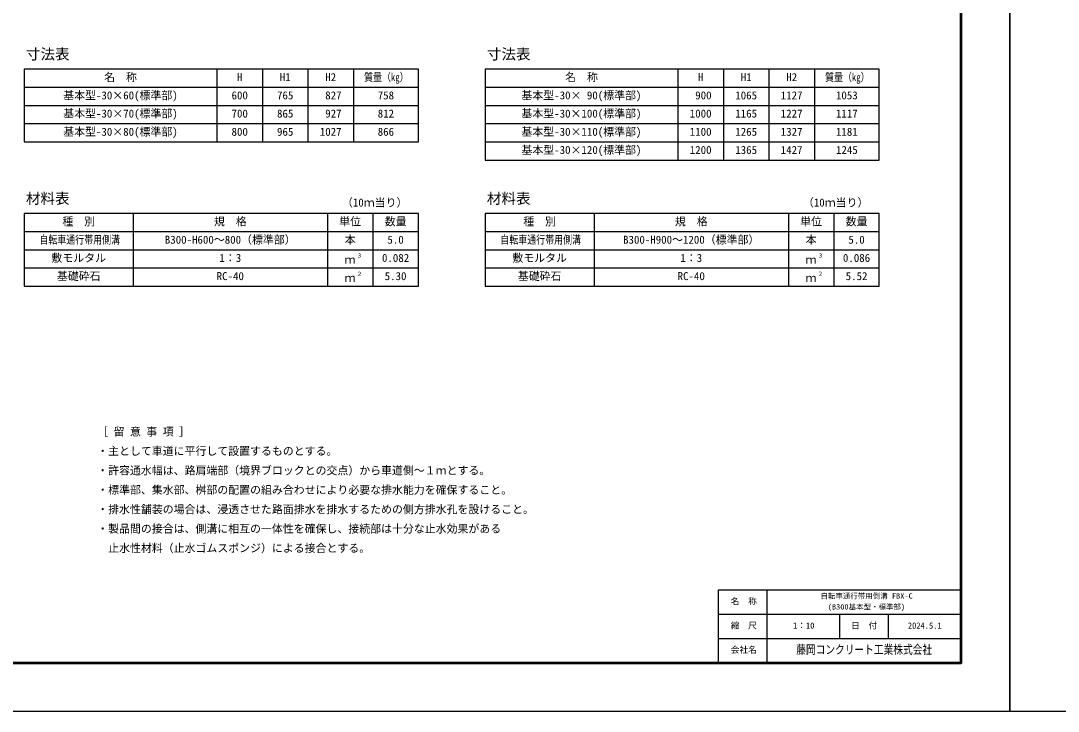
# Model space of a CAD drawing. Units: millimetres, scale not verified. Extents: x -12600 to 12600, y -5940 to 5940.
# Drawn here: x -8276 to -4000, y -5940 to -3095 of the extents above; entities that cross this region are included whole.
import ezdxf
from ezdxf.enums import TextEntityAlignment as Align

# ---------------------------------------------------------------- set-up
doc = ezdxf.new("R2010")
doc.units = ezdxf.units.MM
doc.header["$LTSCALE"] = 40
for name, color, linetype, lineweight in [('0-1_Defpoints', 5, 'Continuous', 25), ('0-3_HYO', 3, 'Continuous', 25), ('0-4_HYO2', 4, 'Continuous', 25), ('0-7_TXT', 7, 'Continuous', 25), ('0-8_WAKU', 3, 'Continuous', 25), ('0-9_WAKU-LINE', 7, 'Continuous', 25)]:
    doc.layers.add(name, color=color, linetype=linetype, lineweight=lineweight)
doc.layers.add('0-A_WAKU-TXT', color=7, linetype='Continuous')
doc.styles.add('ＭＳ ゴシック', font='')
doc.styles.get('ＭＳ ゴシック').set_extended_font_data('MS Gothic')

msp = doc.modelspace()

# ---------------------------------------------------------------- linework, layer by layer
at = {"layer": '0-1_Defpoints'}
for points in [[(-4200, -5940), (12600, -5940), (12600, 5940), (-4200, 5940)], [(-12600, -5940), (-4200, -5940), (-4200, 0), (-12600, 0)]]:
    msp.add_lwpolyline(points, close=True, dxfattribs=at)
at = {"layer": '0-3_HYO'}
for p, q in [((-7467.5, -3293.87), (-7467.5, -3593.87)), ((-7280, -3293.87), (-7280, -3593.87)), ((-7092.5, -3293.87), (-7092.5, -3593.87)), ((-6905, -3293.87), (-6905, -3593.87)), ((-5567.5, -3293.87), (-5567.5, -3668.87)), ((-5380, -3293.87), (-5380, -3668.87)), ((-5192.5, -3293.87), (-5192.5, -3668.87)), ((-5005, -3293.87), (-5005, -3668.87)), ((-8262.5, -3368.87), (-6637.5, -3368.87)), ((-6362.5, -3368.87), (-4737.5, -3368.87)), ((-7812.5, -3888.65), (-7812.5, -4188.65)), ((-7012.5, -3888.65), (-7012.5, -4188.65)), ((-6825, -3888.65), (-6825, -4188.65)), ((-5912.5, -3888.65), (-5912.5, -4188.65)), ((-5112.5, -3888.65), (-5112.5, -4188.65)), ((-4925, -3888.65), (-4925, -4188.65)), ((-8262.5, -3963.65), (-6637.5, -3963.65)), ((-6362.5, -3963.65), (-4737.5, -3963.65))]:
    msp.add_line(p, q, dxfattribs=at)
for points in [[(-8262.5, -3593.87), (-6637.5, -3593.87), (-6637.5, -3293.87), (-8262.5, -3293.87)], [(-6362.5, -3668.87), (-4737.5, -3668.87), (-4737.5, -3293.87), (-6362.5, -3293.87)], [(-8262.5, -4188.65), (-6637.5, -4188.65), (-6637.5, -3888.65), (-8262.5, -3888.65)], [(-6362.5, -4188.65), (-4737.5, -4188.65), (-4737.5, -3888.65), (-6362.5, -3888.65)]]:
    msp.add_lwpolyline(points, close=True, dxfattribs=at)
at = {"layer": '0-4_HYO2'}
for p, q in [((-8262.5, -3443.87), (-6637.5, -3443.87)), ((-6362.5, -3443.87), (-4737.5, -3443.87)), ((-8262.5, -3518.87), (-6637.5, -3518.87)), ((-6362.5, -3518.87), (-4737.5, -3518.87)), ((-6362.5, -3593.87), (-4737.5, -3593.87)), ((-8262.5, -4038.65), (-6637.5, -4038.65)), ((-6362.5, -4038.65), (-4737.5, -4038.65)), ((-8262.5, -4113.65), (-6637.5, -4113.65)), ((-6362.5, -4113.65), (-4737.5, -4113.65))]:
    msp.add_line(p, q, dxfattribs=at)
at = {"layer": '0-8_WAKU'}
for p, q in [((-5400, -5440), (-4400, -5440)), ((-5400, -5740), (-5400, -5440))]:
    msp.add_line(p, q, dxfattribs=at)
at = {"layer": '0-8_WAKU', "lineweight": 50}
msp.add_lwpolyline([(-12400, -5740), (-4400, -5740), (-4400, -200), (-12400, -200)], close=True, dxfattribs=at)
at = {"layer": '0-9_WAKU-LINE'}
for p, q in [((-5200, -5740), (-5200, -5440)), ((-5400, -5540), (-4400, -5540)), ((-4900, -5640), (-4900, -5540)), ((-4700, -5640), (-4700, -5540)), ((-5400, -5640), (-4400, -5640))]:
    msp.add_line(p, q, dxfattribs=at)

# ---------------------------------------------------------------- texts
at = {"layer": '0-7_TXT', "style": 'ＭＳ ゴシック'}
for s, height, p in [('寸法表', 43.99, (-8255, -3267.62)), ('寸法表', 43.99, (-6355, -3267.62)), ('名\u3000称', 32.99, (-7932.5, -3353.87)), ('H', 32.99, (-7385, -3353.87)), ('H1', 32.99, (-7208.75, -3353.87)), ('H2', 32.99, (-7021.25, -3353.87)), ('名\u3000称', 32.99, (-6032.5, -3353.87)), ('H', 32.99, (-5485, -3353.87)), ('H1', 32.99, (-5308.75, -3353.87)), ('H2', 32.99, (-5121.25, -3353.87)), ('基本型-30×60(標準部)', 32.99, (-8101.25, -3428.87)), ('600', 32.99, (-7407.5, -3428.87)), ('765', 32.99, (-7220, -3428.87)), (' 827', 32.99, (-7043.75, -3428.87)), ('758', 32.99, (-6805, -3428.87)), ('基本型-30× 90(標準部)', 32.99, (-6212.5, -3428.87)), (' 900', 32.99, (-5518.75, -3428.87)), ('1065', 32.99, (-5331.25, -3428.87)), ('1127', 32.99, (-5143.75, -3428.87)), ('1053', 32.99, (-4916.25, -3428.87)), ('基本型-30×70(標準部)', 32.99, (-8101.25, -3503.87)), ('700', 32.99, (-7407.5, -3503.87)), ('865', 32.99, (-7220, -3503.87)), (' 927', 32.99, (-7043.75, -3503.87)), ('812', 32.99, (-6805, -3503.87)), ('基本型-30×100(標準部)', 32.99, (-6212.5, -3503.87)), ('1000', 32.99, (-5518.75, -3503.87)), ('1165', 32.99, (-5331.25, -3503.87)), ('1227', 32.99, (-5143.75, -3503.87)), ('1117', 32.99, (-4916.25, -3503.87)), ('基本型-30×80(標準部)', 32.99, (-8101.25, -3578.87)), ('800', 32.99, (-7407.5, -3578.87)), ('965', 32.99, (-7220, -3578.87)), ('1027', 32.99, (-7043.75, -3578.87)), ('866', 32.99, (-6805, -3578.87)), ('基本型-30×110(標準部)', 32.99, (-6212.5, -3578.87)), ('1100', 32.99, (-5518.75, -3578.87)), ('1265', 32.99, (-5331.25, -3578.87)), ('1327', 32.99, (-5143.75, -3578.87)), ('1181', 32.99, (-4916.25, -3578.87)), ('基本型-30×120(標準部)', 32.99, (-6212.5, -3653.87)), ('1200', 32.99, (-5518.75, -3653.87)), ('1365', 32.99, (-5331.25, -3653.87)), ('1427', 32.99, (-5143.75, -3653.87)), ('1245', 32.99, (-4916.25, -3653.87)), ('材料表', 43.99, (-8255, -3862.4)), ('材料表', 43.99, (-6355, -3862.4)), ('（10ｍ当り）', 32.99, (-6952.5, -3870.65)), ('（10ｍ当り）', 32.99, (-5052.5, -3870.65)), ('種\u3000別', 32.99, (-8105, -3948.65)), ('規\u3000格', 32.99, (-7480, -3948.65)), ('単位', 32.99, (-6963.75, -3948.65)), ('数量', 32.99, (-6776.25, -3948.65)), ('種\u3000別', 32.99, (-6205, -3948.65)), ('規\u3000格', 32.99, (-5580, -3948.65)), ('単位', 32.99, (-5063.75, -3948.65)), ('数量', 32.99, (-4876.25, -3948.65)), ('B300-H600～800（標準部）', 32.99, (-7682.5, -4023.65)), ('本', 32.99, (-6941.25, -4023.65)), ('B300-H900～1200（標準部）', 32.99, (-5793.75, -4023.65)), ('本', 32.99, (-5041.25, -4023.65)), ('5.0', 32.99, (-6765, -4023.65)), ('5.0', 32.99, (-4865, -4023.65)), ('敷モルタル', 32.99, (-8150, -4098.65)), ('1：3', 32.99, (-7457.5, -4098.65)), ('３', 16.5, (-6892.09, -4075.87)), ('0.082', 32.99, (-6787.5, -4098.65)), ('敷モルタル', 32.99, (-6250, -4098.65)), ('1：3', 32.99, (-5557.5, -4098.65)), ('３', 16.5, (-4992.09, -4075.87)), ('0.086', 32.99, (-4887.5, -4098.65)), ('ｍ', 32.99, (-6941.25, -4106.15)), ('ｍ', 32.99, (-5041.25, -4106.15)), ('基礎砕石', 32.99, (-8127.5, -4173.65)), ('RC-40', 32.99, (-7468.75, -4173.65)), ('ｍ', 32.99, (-6941.25, -4181.15)), ('２', 16.5, (-6892.09, -4150.87)), ('5.30', 32.99, (-6776.25, -4173.65)), ('基礎砕石', 32.99, (-6227.5, -4173.65)), ('RC-40', 32.99, (-5568.75, -4173.65)), ('ｍ', 32.99, (-5041.25, -4181.15)), ('２', 16.5, (-4992.09, -4150.87)), ('5.52', 32.99, (-4876.25, -4173.65)), ('［ 留 意 事 項 ］', 32.99, (-7961.08, -4814.42)), ('・主として車道に平行して設置するものとする。', 32.99, (-7961.08, -4894.42)), ('・許容通水幅は、路肩端部（境界ブロックとの交点）から車道側～１ｍとする。', 32.99, (-7961.08, -4974.42)), ('・標準部、集水部、桝部の配置の組み合わせにより必要な排水能力を確保すること。', 32.99, (-7961.08, -5054.42)), ('・排水性舗装の場合は、浸透させた路面排水を排水するための側方排水孔を設けること。', 32.99, (-7961.08, -5134.42)), ('・製品間の接合は、側溝に相互の一体性を確保し、接続部は十分な止水効果がある', 32.99, (-7961.08, -5214.42)), ('\u3000止水性材料（止水ゴムスポンジ）による接合とする。', 32.99, (-7961.08, -5294.42))]:
    msp.add_text(s, height=height, dxfattribs=at).set_placement(p, align=Align.BOTTOM_LEFT)
at = {"layer": '0-7_TXT', "style": 'ＭＳ ゴシック', "width": 0.8}
for s, p in [('質量（kg）', (-6861.25, -3353.87)), ('質量（kg）', (-4961.25, -3353.87)), ('自転車通行帯用側溝', (-8199.5, -4023.65)), ('自転車通行帯用側溝', (-6299.5, -4023.65))]:
    msp.add_text(s, height=32.99, dxfattribs=at).set_placement(p, align=Align.BOTTOM_LEFT)
at = {"layer": '0-A_WAKU-TXT', "style": 'ＭＳ ゴシック'}
for s, height, p in [('名\u3000称', 25.66, (-5350.05, -5507.5)), ('自転車通行帯用側溝 FBX-C', 21.99, (-4980, -5482.5)), ('(B300基本型・標準部)', 21.99, (-4950, -5527.5)), ('縮\u3000尺', 25.66, (-5350.05, -5607.5)), ('1：10', 25.66, (-5093.25, -5607.5)), ('日\u3000付', 25.66, (-4854.05, -5607.5)), ('2024.5.1', 25.66, (-4620, -5607.5)), ('会社名', 25.66, (-5350.05, -5707.5))]:
    msp.add_text(s, height=height, dxfattribs=at).set_placement(p, align=Align.BOTTOM_LEFT)
at = {"layer": '0-A_WAKU-TXT', "style": 'ＭＳ ゴシック', "width": 0.8}
msp.add_text('藤岡コンクリート工業株式会社', height=36.66, dxfattribs=at).set_placement((-5080, -5715), align=Align.BOTTOM_LEFT)

doc.saveas('drawing.dxf')
